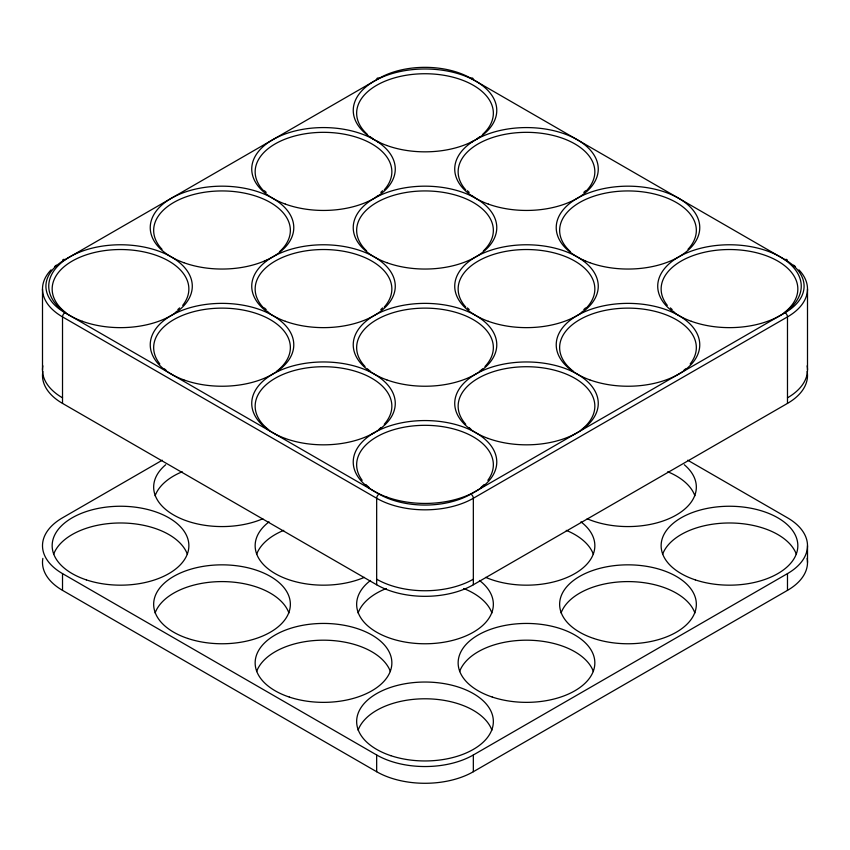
<?xml version="1.0" encoding="UTF-8"?>
<svg xmlns="http://www.w3.org/2000/svg" width="850" height="850" viewBox="0 0 850 850"><rect width="100%" height="100%" fill="white"/><g stroke="black" fill="none" stroke-linecap="round" stroke-linejoin="round"><path stroke-width="1.27" d="M177.809 309.57L179.616 307.913M380.8 192.376L382.606 190.719M380.8 309.57L382.606 307.913M583.791 192.376L585.597 190.719M583.791 309.57L585.597 307.913M62.56 260.599A3.421 1.976 60 0 1 64.94 259.696L379.089 78.317A64.929 37.485 0 0 1 470.911 78.317A3.421 1.976 -60 0 1 473.322 79.475M162.265 460.211L62.518 517.809A68.351 39.461 0 0 0 62.518 573.612L62.518 590.357L376.667 771.726A68.351 39.461 0 0 0 473.333 771.726L787.482 590.357A68.351 39.461 0 0 0 807.139 558.376M64.94 259.696A64.929 37.485 0 0 0 64.94 312.715L379.089 494.084A64.929 37.485 0 0 0 470.911 494.084L785.06 312.715A64.929 37.485 0 0 0 785.06 259.696L470.911 78.317M42.861 371.418A68.351 39.461 0 0 0 62.518 403.399L376.667 584.768A68.351 39.461 0 0 0 473.333 584.768L787.482 403.399A68.351 39.461 0 0 0 807.139 371.418M62.518 573.612L376.667 754.981A68.351 39.461 0 0 0 473.333 754.981L787.482 573.612A68.351 39.461 0 0 0 787.482 517.809L687.735 460.211M670.384 307.913L672.191 309.57M467.394 190.719L469.2 192.376M467.394 307.913L469.2 309.57M264.403 190.719L266.209 192.376M264.403 307.913L266.209 309.57M807.5 288.989L807.5 369.909M807.5 545.711L807.5 562.445M787.482 403.399L787.482 316.891A68.351 39.461 0 0 0 798.915 269.843M787.482 573.612L787.482 590.357M473.333 584.768L473.333 498.27A3.421 1.976 60 0 0 470.911 494.084M473.333 754.981L473.333 771.726M376.667 584.768L376.667 498.27A3.421 1.976 -60 0 1 379.089 494.084M376.667 754.981L376.667 771.726M62.518 403.399L62.518 316.891A68.351 39.461 0 0 1 51.085 269.843M42.5 288.989L42.5 369.909M807.139 365.84A68.351 39.461 0 0 1 787.482 397.821M473.333 579.19A68.351 39.461 0 0 1 376.667 579.19M62.518 397.821A68.351 39.461 0 0 1 42.861 365.84M54.528 266.634A68.351 39.461 0 0 1 56.398 265.147M64.94 312.715A3.421 1.976 -60 0 0 62.518 316.891L376.667 498.27A68.351 39.461 0 0 0 473.333 498.27L787.482 316.891A3.421 1.976 60 0 0 785.06 312.715M793.602 265.147A68.351 39.461 0 0 1 795.472 266.634M785.06 259.696A3.421 1.976 -60 0 1 787.44 260.599M376.678 79.475A3.421 1.976 60 0 1 379.089 78.317M367.498 134.534A68.351 39.461 0 0 1 380.237 83.374A68.351 39.461 0 0 1 469.763 83.374A68.351 39.461 0 0 1 482.502 134.534M479.719 136.85A68.351 39.461 0 0 1 476.659 139.039M473.333 141.1A68.351 39.461 0 0 1 470.677 142.556M379.323 142.556A68.351 39.461 0 0 1 376.667 141.1M373.341 139.039A68.351 39.461 0 0 1 370.281 136.85M465.747 189.879A68.351 39.461 0 0 1 527.308 132.334A68.351 39.461 0 0 1 586.479 190.708M473.79 196.924A68.351 39.461 0 0 1 471.782 195.447M570.488 251.727A68.351 39.461 0 0 1 582.016 201.195A68.351 39.461 0 0 1 670.236 199.378A68.351 39.461 0 0 1 687.979 249.305M586.054 261.556A68.351 39.461 0 0 1 583.227 260.217M667.314 305.384A68.351 39.461 0 0 1 691.178 256.307A68.351 39.461 0 0 1 778.951 261.757A68.351 39.461 0 0 1 784.199 312.641M674.762 312.641A68.351 39.461 0 0 1 672.881 311.111M263.521 190.708A68.351 39.461 0 0 1 322.692 132.334A68.351 39.461 0 0 1 384.253 189.879M378.218 195.447A68.351 39.461 0 0 1 376.21 196.924M366.637 250.931A68.351 39.461 0 0 1 380.651 200.366A68.351 39.461 0 0 1 469.349 200.366A68.351 39.461 0 0 1 483.363 250.931M465.747 307.073A68.351 39.461 0 0 1 527.308 249.528A68.351 39.461 0 0 1 586.479 307.902M583.1 311.111A68.351 39.461 0 0 1 581.209 312.641M573.272 371.237A68.351 39.461 0 0 1 578.521 320.354A68.351 39.461 0 0 1 666.304 314.914A68.351 39.461 0 0 1 690.157 363.981M685.493 368.921A68.351 39.461 0 0 1 683.666 370.483M162.021 249.305A68.351 39.461 0 0 1 179.764 199.378A68.351 39.461 0 0 1 267.984 201.195A68.351 39.461 0 0 1 279.512 251.727M266.773 260.217A68.351 39.461 0 0 1 263.946 261.556M263.521 307.902A68.351 39.461 0 0 1 322.692 249.528A68.351 39.461 0 0 1 384.253 307.073M268.791 312.641A68.351 39.461 0 0 1 266.9 311.111M365.011 366.499A68.351 39.461 0 0 1 425 308.125A68.351 39.461 0 0 1 484.989 366.499M482.502 368.921A68.351 39.461 0 0 1 479.719 371.237M370.281 371.237A68.351 39.461 0 0 1 367.498 368.921M465.747 424.267A68.351 39.461 0 0 1 486.402 374.223A68.351 39.461 0 0 1 575.206 378.505A68.351 39.461 0 0 1 581.209 429.834M470.815 429.08A68.351 39.461 0 0 1 468.998 427.518M65.801 312.641A68.351 39.461 0 0 1 71.049 261.757A68.351 39.461 0 0 1 158.822 256.307A68.351 39.461 0 0 1 182.686 305.384M177.119 311.111A68.351 39.461 0 0 1 175.238 312.641M159.843 363.981A68.351 39.461 0 0 1 183.696 314.914A68.351 39.461 0 0 1 271.479 320.354A68.351 39.461 0 0 1 276.728 371.237M166.334 370.483A68.351 39.461 0 0 1 164.507 368.921M268.791 429.834A68.351 39.461 0 0 1 274.794 378.505A68.351 39.461 0 0 1 363.598 374.223A68.351 39.461 0 0 1 384.253 424.267M381.002 427.518A68.351 39.461 0 0 1 379.185 429.08M374.085 432.735A68.351 39.461 0 0 1 371.832 434.095M362.164 480.314A68.351 39.461 0 0 1 425 425.319A68.351 39.461 0 0 1 487.836 480.314M484.192 484.511A68.351 39.461 0 0 1 480.675 487.677M369.325 487.677A68.351 39.461 0 0 1 365.808 484.511M62.518 590.357A68.351 39.461 0 0 1 42.861 558.376M667.76 471.761A68.351 39.461 0 0 1 694.886 495.763M684.303 464.748A68.351 39.461 0 0 1 675.41 515.525A68.351 39.461 0 0 1 587.191 518.776M662.586 554.359A68.351 39.461 0 0 1 729.481 522.984A68.351 39.461 0 0 1 796.386 554.359M566.259 530.358A68.351 39.461 0 0 1 593.396 554.359M580.954 521.858A68.351 39.461 0 0 1 575.046 573.484A68.351 39.461 0 0 1 485.701 577.373M561.085 612.967A68.351 39.461 0 0 1 627.991 581.591A68.351 39.461 0 0 1 694.886 612.967M155.114 495.763A68.351 39.461 0 0 1 182.24 471.761M262.809 518.776A68.351 39.461 0 0 1 174.59 515.525A68.351 39.461 0 0 1 165.697 464.748M256.604 554.359A68.351 39.461 0 0 1 283.741 530.358M364.299 577.373A68.351 39.461 0 0 1 274.954 573.484A68.351 39.461 0 0 1 269.046 521.858M358.105 612.967A68.351 39.461 0 0 1 386.272 588.529M463.728 588.529A68.351 39.461 0 0 1 491.895 612.967M479.453 580.454A68.351 39.461 0 0 1 471.081 633.452A68.351 39.461 0 0 1 378.919 633.452A68.351 39.461 0 0 1 370.547 580.454M459.595 671.564A68.351 39.461 0 0 1 526.49 640.188A68.351 39.461 0 0 1 593.396 671.564M53.614 554.359A68.351 39.461 0 0 1 120.519 522.984A68.351 39.461 0 0 1 187.414 554.359M155.114 612.967A68.351 39.461 0 0 1 222.009 581.591A68.351 39.461 0 0 1 288.915 612.967M256.604 671.564A68.351 39.461 0 0 1 323.51 640.188A68.351 39.461 0 0 1 390.405 671.564M358.105 730.161A68.351 39.461 0 0 1 425 698.785A68.351 39.461 0 0 1 491.895 730.161M386.814 145.488A71.772 41.438 0 0 0 496.719 111.956A71.772 41.438 0 0 0 391.467 73.78A71.772 41.438 0 0 0 386.814 145.488M691.305 321.289A71.772 41.438 0 0 0 801.199 287.746A71.772 41.438 0 0 0 695.948 249.571A71.772 41.438 0 0 0 691.305 321.289M386.814 497.08A71.772 41.438 0 0 0 496.719 463.547A71.772 41.438 0 0 0 391.467 425.361A71.772 41.438 0 0 0 386.814 497.08M82.333 321.289A71.772 41.438 0 0 0 192.238 287.746A71.772 41.438 0 0 0 86.976 249.571A71.772 41.438 0 0 0 82.333 321.289M589.804 262.692A71.772 41.438 0 0 0 699.709 229.149A71.772 41.438 0 0 0 594.458 190.974A71.772 41.438 0 0 0 589.804 262.692M488.314 204.096A71.772 41.438 0 0 0 598.209 170.553A71.772 41.438 0 0 0 492.957 132.377A71.772 41.438 0 0 0 488.314 204.096M488.314 438.483A71.772 41.438 0 0 0 598.209 404.951A71.772 41.438 0 0 0 492.957 366.764A71.772 41.438 0 0 0 488.314 438.483M589.804 379.886A71.772 41.438 0 0 0 699.709 346.343A71.772 41.438 0 0 0 594.458 308.168A71.772 41.438 0 0 0 589.804 379.886M183.823 379.886A71.772 41.438 0 0 0 293.728 346.343A71.772 41.438 0 0 0 188.477 308.168A71.772 41.438 0 0 0 183.823 379.886M285.324 438.483A71.772 41.438 0 0 0 395.218 404.951A71.772 41.438 0 0 0 289.967 366.764A71.772 41.438 0 0 0 285.324 438.483M285.324 204.096A71.772 41.438 0 0 0 395.218 170.553A71.772 41.438 0 0 0 289.967 132.377A71.772 41.438 0 0 0 285.324 204.096M183.823 262.692A71.772 41.438 0 0 0 293.728 229.149A71.772 41.438 0 0 0 188.477 190.974A71.772 41.438 0 0 0 183.823 262.692M386.814 262.692A71.772 41.438 0 0 0 496.719 229.149A71.772 41.438 0 0 0 391.467 190.974A71.772 41.438 0 0 0 386.814 262.692M488.314 321.289A71.772 41.438 0 0 0 598.209 287.746A71.772 41.438 0 0 0 492.957 249.571A71.772 41.438 0 0 0 488.314 321.289M285.324 321.289A71.772 41.438 0 0 0 395.218 287.746A71.772 41.438 0 0 0 289.967 249.571A71.772 41.438 0 0 0 285.324 321.289M386.814 379.886A71.772 41.438 0 0 0 496.719 346.343A71.772 41.438 0 0 0 391.467 308.168A71.772 41.438 0 0 0 386.814 379.886M695.311 579.881A68.351 39.461 0 0 0 797.831 545.711A68.351 39.461 0 0 0 695.311 511.53A68.351 39.461 0 0 0 695.311 579.881M593.81 638.477A68.351 39.461 0 0 0 696.341 604.308A68.351 39.461 0 0 0 593.81 570.127A68.351 39.461 0 0 0 593.81 638.477M492.32 697.074A68.351 39.461 0 0 0 594.841 662.904A68.351 39.461 0 0 0 492.32 628.724A68.351 39.461 0 0 0 492.32 697.074M86.339 579.881A68.351 39.461 0 0 0 188.87 545.711A68.351 39.461 0 0 0 86.339 511.53A68.351 39.461 0 0 0 86.339 579.881M187.839 638.477A68.351 39.461 0 0 0 290.36 604.308A68.351 39.461 0 0 0 187.839 570.127A68.351 39.461 0 0 0 187.839 638.477M289.329 697.074A68.351 39.461 0 0 0 391.861 662.904A68.351 39.461 0 0 0 289.329 628.724A68.351 39.461 0 0 0 289.329 697.074M390.83 755.671A68.351 39.461 0 0 0 493.351 721.501A68.351 39.461 0 0 0 390.83 687.321A68.351 39.461 0 0 0 390.83 755.671"/></g></svg>
